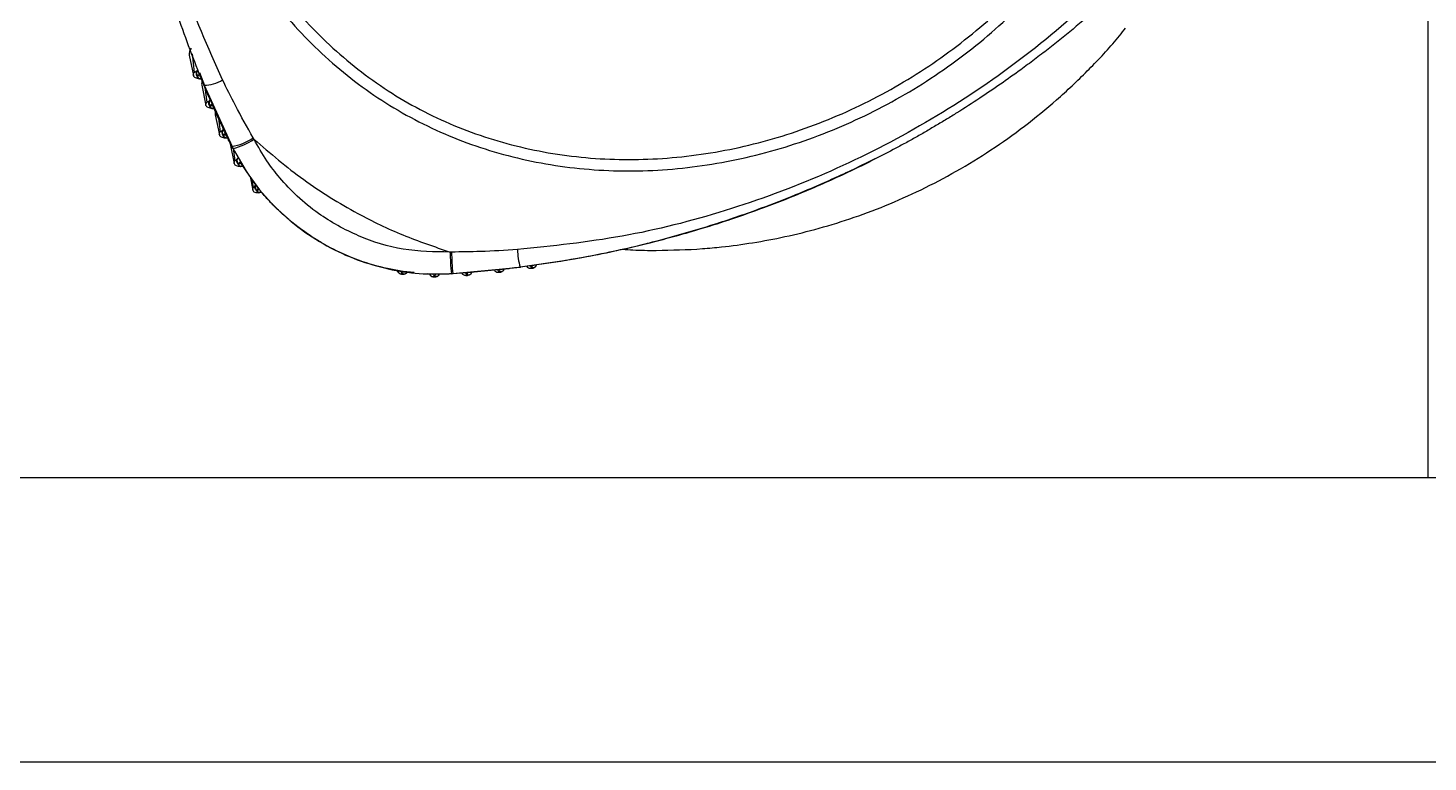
# Model space of a CAD drawing. Extents: x 398 to 508, y 623 to 782.
# Drawn here: x 467 to 472.07, y 723.94 to 726.6 of the extents above; entities that cross this region are included whole.
import ezdxf

# ---------------------------------------------------------------- set-up
doc = ezdxf.new("R2010")
doc.units = 0
doc.header["$MEASUREMENT"] = 0
doc.layers.add('GEOMETRY', color=2, linetype='Continuous', lineweight=25)

msp = doc.modelspace()

# ---------------------------------------------------------------- linework, layer by layer
at = {"layer": 'GEOMETRY'}
for p, q in [((472.067, 730.5661), (472.067, 724.9704)), ((467.5814, 726.498), (467.5964, 726.4246)), ((467.5915, 726.5027), (467.5998, 726.4357)), ((467.6106, 726.4426), (467.6129, 726.4445)), ((467.6184, 726.4359), (467.6364, 726.389)), ((467.6188, 726.4132), (467.6255, 726.4127)), ((467.6255, 726.4122), (467.6229, 726.4124)), ((467.627, 726.3895), (467.6419, 726.3167)), ((467.6352, 726.3903), (467.7369, 726.1672)), ((467.6383, 726.3813), (467.6451, 726.3277)), ((467.6554, 726.3347), (467.6578, 726.3368)), ((467.6571, 726.3157), (467.6639, 726.3217)), ((467.6643, 726.3054), (467.6715, 726.3051)), ((467.6719, 726.3046), (467.6684, 726.3047)), ((467.6758, 726.2823), (467.6906, 726.21)), ((467.6872, 726.2696), (467.6936, 726.2208)), ((467.7034, 726.228), (467.7059, 726.2304)), ((467.7055, 726.2092), (467.7123, 726.2157)), ((467.713, 726.199), (467.7205, 726.1989)), ((467.7211, 726.1984), (467.7173, 726.1985)), ((467.7294, 726.1798), (467.7298, 726.1777)), ((467.7298, 726.1777), (467.7445, 726.1057)), ((467.7351, 726.1684), (467.7352, 726.1681)), ((467.7352, 726.1682), (467.7385, 726.1615)), ((467.7385, 726.1615), (467.7402, 726.1606)), ((467.7404, 726.1612), (467.7468, 726.1158)), ((467.768, 726.0957), (467.7754, 726.0963)), ((467.8013, 726.0601), (467.7692, 726.106)), ((467.8015, 726.059), (467.8116, 726.0094)), ((467.8084, 726.0484), (467.8131, 726.0182)), ((467.8316, 726.0167), (467.8147, 726.041)), ((467.8207, 726.0273), (467.8224, 726.0298)), ((467.8361, 726.0112), (467.8316, 726.0167)), ((467.8365, 726.0009), (467.8434, 726.0024)), ((468.8162, 725.7355), (468.781, 725.7308)), ((468.8039, 725.7339), (468.805, 725.7322)), ((468.8233, 725.7365), (468.8209, 725.7281)), ((468.8375, 725.7387), (468.8371, 725.7371)), ((468.3563, 725.715), (468.3492, 725.7161)), ((468.396, 725.7116), (468.3563, 725.715)), ((468.3689, 725.7112), (468.3705, 725.7138)), ((468.4653, 725.7056), (468.4441, 725.7074)), ((468.452, 725.7067), (468.4533, 725.7037)), ((468.4727, 725.7055), (468.4653, 725.7056)), ((468.4858, 725.7034), (468.4866, 725.7054)), ((468.5306, 725.7073), (468.5362, 725.7077)), ((468.5347, 725.7076), (468.7815, 725.7311)), ((468.5821, 725.7105), (468.5369, 725.7072)), ((468.5694, 725.7096), (468.5707, 725.7074)), ((468.5895, 725.7111), (468.5821, 725.7106)), ((468.5895, 725.7111), (468.5867, 725.7024)), ((468.6993, 725.7213), (468.5895, 725.7111)), ((468.603, 725.7102), (468.6037, 725.7124)), ((468.6867, 725.7202), (468.688, 725.7181)), ((468.7064, 725.7221), (468.6993, 725.7213)), ((468.7039, 725.7136), (468.6993, 725.7213)), ((468.7064, 725.7221), (468.7039, 725.7136)), ((468.7207, 725.7237), (468.7203, 725.7222)), ((468.781, 725.7308), (468.78, 725.7309)), ((466.567, 724.9704), (472.067, 724.9704)), ((466.3005, 723.9404), (472.2964, 723.9404))]:
    msp.add_line(p, q, dxfattribs=at)
at = {"layer": 'GEOMETRY', "flags": 128}
for points in [[(467.6118, 726.4235), (467.6156, 726.4267), (467.6186, 726.4292)], [(467.6211, 726.4229), (467.6159, 726.4232), (467.6118, 726.4235)], [(467.6667, 726.3152), (467.6613, 726.3155), (467.6571, 726.3157)], [(467.7155, 726.2091), (467.7099, 726.2092), (467.7055, 726.2092)], [(467.7557, 726.1237), (467.757, 726.1252), (467.758, 726.1263)], [(468.5314, 725.7069), (468.5307, 725.7072), (468.5306, 725.7073)], [(468.5369, 725.7072), (468.5362, 725.7075), (468.5361, 725.7077)]]:
    msp.add_lwpolyline(points, dxfattribs=at)
at = {"layer": 'GEOMETRY'}
for centre, radius, start, end in [((467.6082, 726.5035), 0.0274, 134.414, 191.5362), ((467.6239, 726.4339), 0.0159, 146.8675, 220.5438), ((467.6538, 726.3949), 0.0274, 158.1684, 191.5505), ((467.6379, 726.5059), 0.1157, 268.318, 303.463), ((467.6689, 726.3263), 0.0159, 148.0792, 221.7264), ((467.7026, 726.2878), 0.0274, 167.3153, 191.5516), ((467.717, 726.22), 0.0158, 149.7978, 223.1372), ((467.7083, 726.3474), 0.1813, 278.5344, 305.268), ((467.6875, 726.3858), 0.2312, 283.1686, 303.8368), ((467.7699, 726.1169), 0.0157, 154.2036, 228.0014), ((467.8355, 726.0221), 0.0156, 160.5998, 235.3571), ((469.1951, 725.7815), 0.6686, 179.638, 186.3652), ((469.2185, 725.7881), 0.6871, 180.205, 186.7244), ((469.0058, 725.7996), 0.236, 181.2365, 196.9281), ((468.3498, 725.7212), 0.0141, 200.8003, 277.0881), ((468.4654, 725.7105), 0.0138, 208.1126, 285.1055), ((468.5819, 725.7153), 0.0138, 215.3517, 290.2597), ((468.6989, 725.7263), 0.0137, 217.1129, 291.5707), ((468.8156, 725.7407), 0.0136, 218.4748, 292.7333)]:
    msp.add_arc(centre, radius, start, end, dxfattribs=at)
for points, knots in [([(467.6179, 726.4309), (467.5883, 726.5082), (467.5315, 726.6566), (467.4646, 726.883), (467.4079, 727.1219), (467.3649, 727.3804), (467.3389, 727.6419), (467.336, 727.8126), (467.3346, 727.8904)], [0, 0, 0, 0, 0.166164, 0.319212, 0.474906, 0.659669, 0.844904, 1, 1, 1, 1]), ([(467.7017, 726.4094), (467.6502, 726.5254), (467.5469, 726.7578), (467.4462, 727.1258), (467.3811, 727.5031), (467.3732, 727.759), (467.3692, 727.887)], [0, 0, 0, 0, 0.2488, 0.498778, 0.749292, 1, 1, 1, 1]), ([(467.4928, 727.8863), (467.4967, 727.7888), (467.5045, 727.5944), (467.5677, 727.3103), (467.6678, 727.0409), (467.8068, 726.793), (467.9814, 726.5732), (468.1888, 726.3877), (468.4249, 726.2421), (468.6843, 726.1408), (468.9595, 726.0846), (469.2436, 726.0734), (469.5297, 726.1066), (469.8108, 726.1822), (470.0802, 726.2978), (470.3313, 726.4502), (470.558, 726.6354), (470.7539, 726.8496), (470.914, 727.0876), (471.0321, 727.3443), (471.1088, 727.6137), (471.1186, 727.7979), (471.1235, 727.8896)], [0, 0, 0, 0, 0.05149, 0.102679, 0.153326, 0.203273, 0.252493, 0.301112, 0.349435, 0.397912, 0.446909, 0.49661, 0.547035, 0.598067, 0.649488, 0.701012, 0.752333, 0.803182, 0.853372, 0.90283, 0.951623, 1, 1, 1, 1]), ([(467.534, 727.8863), (467.5378, 727.7911), (467.5454, 727.6011), (467.6071, 727.3233), (467.7048, 727.0598), (467.8405, 726.8175), (468.011, 726.6026), (468.2135, 726.4212), (468.4442, 726.279), (468.6976, 726.1802), (468.9664, 726.1255), (469.244, 726.1148), (469.5236, 726.1474), (469.7983, 726.2215), (470.0615, 726.3346), (470.3069, 726.4834), (470.5285, 726.6644), (470.72, 726.8734), (470.8765, 727.1058), (470.9919, 727.3564), (471.067, 727.6195), (471.0766, 727.7994), (471.0813, 727.889)], [0, 0, 0, 0, 0.0515069, 0.1027075, 0.153357, 0.2032996, 0.2525106, 0.3011189, 0.349431, 0.397898, 0.4468846, 0.4965794, 0.5470048, 0.598045, 0.6494822, 0.7010237, 0.7523581, 0.8032136, 0.8534015, 0.9028508, 0.9516339, 1, 1, 1, 1]), ([(471.3471, 727.2775), (471.2719, 727.1743), (471.1213, 726.9674), (470.8513, 726.692), (470.5538, 726.4463), (470.2298, 726.2359), (469.8849, 726.0627), (469.5238, 725.9295), (469.1513, 725.8344), (468.8968, 725.8078), (468.7698, 725.7945)], [0, 0, 0, 0, 0.124405, 0.249399, 0.37465, 0.500002, 0.625355, 0.750608, 0.875597, 1, 1, 1, 1]), ([(471.2506, 727.0528), (471.2378, 727.0379), (471.1975, 726.9908), (471.1276, 726.9156), (471.0404, 726.8263), (470.958, 726.7474), (470.8887, 726.6845), (470.8343, 726.6371), (470.7876, 726.5976), (470.74, 726.5586), (470.6915, 726.5203), (470.6423, 726.4825), (470.5849, 726.44), (470.5189, 726.3931), (470.442, 726.341), (470.3766, 726.2989), (470.3235, 726.2662), (470.2854, 726.2432), (470.247, 726.2208), (470.2084, 726.1988), (470.1697, 726.1774), (470.0927, 726.1359), (469.9752, 726.0768), (469.8184, 726.0066), (469.6745, 725.9498), (469.5484, 725.9053), (469.4428, 725.8716), (469.35, 725.8447), (469.2688, 725.8232), (469.184, 725.8024), (469.082, 725.78), (468.9585, 725.7564), (468.8692, 725.7432), (468.8233, 725.7365)], [0, 0, 0, 0, 0.020779, 0.065758, 0.108897, 0.153124, 0.186672, 0.208146, 0.229758, 0.251497, 0.273347, 0.295291, 0.31731, 0.349033, 0.38116, 0.415795, 0.431541, 0.447298, 0.463045, 0.478758, 0.494417, 0.510002, 0.571666, 0.634047, 0.6927, 0.736267, 0.77652, 0.810871, 0.839293, 0.866044, 0.903933, 0.95058, 1, 1, 1, 1]), ([(469.2728, 725.7918), (469.3287, 725.7929), (469.4075, 725.7946), (469.5237, 725.8055), (469.6233, 725.8188), (469.7413, 725.841), (469.8642, 725.8714), (469.9912, 725.9108), (470.12, 725.9597), (470.2488, 726.0183), (470.3762, 726.0865), (470.501, 726.1644), (470.6218, 726.2517), (470.738, 726.3481), (470.8477, 726.454), (470.926, 726.5372), (470.9648, 726.5871), (470.9721, 726.5965)], [0, 0, 0, 0, 0.086201, 0.121521, 0.180146, 0.241171, 0.306772, 0.375385, 0.446382, 0.519264, 0.593679, 0.669364, 0.746124, 0.823812, 0.902311, 0.981534, 1, 1, 1, 1]), ([(467.5965, 726.4246), (467.5964, 726.425), (467.5959, 726.4266), (467.5962, 726.4295), (467.5974, 726.433), (467.599, 726.4348), (467.5998, 726.4357)], [0, 0, 0, 0, 0.11297, 0.408647, 0.704323, 1, 1, 1, 1]), ([(467.5964, 726.4246), (467.5969, 726.4233), (467.5979, 726.4209), (467.604, 726.4166), (467.6125, 726.4145), (467.6181, 726.4132)], [0, 0, 0, 0, 0.263345, 0.521339, 1, 1, 1, 1]), ([(467.6106, 726.4426), (467.6073, 726.44), (467.6014, 726.4353), (467.6003, 726.4356), (467.5998, 726.4357)], [0, 0, 0, 0, 0.560568, 1, 1, 1, 1]), ([(467.6229, 726.4124), (467.622, 726.4124), (467.6203, 726.4124), (467.6181, 726.4132), (467.6155, 726.4148), (467.6119, 726.4182), (467.6092, 726.423), (467.6075, 726.4287), (467.6071, 726.4343), (467.6083, 726.4394), (467.6099, 726.4417), (467.6106, 726.4426)], [0, 0, 0, 0, 0.075548, 0.135033, 0.233308, 0.347478, 0.500588, 0.610736, 0.750105, 0.895652, 1, 1, 1, 1]), ([(467.6229, 726.4124), (467.6215, 726.4125), (467.6188, 726.4127), (467.6151, 726.4157), (467.6134, 726.4189), (467.6125, 726.4217), (467.612, 726.423), (467.6118, 726.4235)], [0, 0, 0, 0, 0.292273, 0.557997, 0.809433, 0.914124, 1, 1, 1, 1]), ([(467.6186, 726.4292), (467.6185, 726.4295), (467.6182, 726.4301), (467.618, 726.4307), (467.6179, 726.4309)], [0, 0, 0, 0, 0.555115, 1, 1, 1, 1]), ([(467.6211, 726.4229), (467.6207, 726.4241), (467.6198, 726.4262), (467.619, 726.4283), (467.6186, 726.4292)], [0, 0, 0, 0, 0.559912, 1, 1, 1, 1]), ([(467.6218, 726.4213), (467.6217, 726.4216), (467.6214, 726.4221), (467.6212, 726.4226), (467.6211, 726.4229)], [0, 0, 0, 0, 0.562633, 1, 1, 1, 1]), ([(467.6345, 726.3903), (467.6321, 726.3961), (467.6278, 726.4065), (467.6236, 726.4168), (467.6218, 726.4213)], [0, 0, 0, 0, 0.5635731, 1, 1, 1, 1]), ([(467.813, 726.1994), (467.7912, 726.2381), (467.7524, 726.3073), (467.7172, 726.3782), (467.7017, 726.4094)], [0, 0, 0, 0, 0.559577, 1, 1, 1, 1]), ([(467.6639, 726.3217), (467.6583, 726.3345), (467.6484, 726.3573), (467.6388, 726.3802), (467.6345, 726.3903)], [0, 0, 0, 0, 0.559945, 1, 1, 1, 1]), ([(467.642, 726.3167), (467.6419, 726.317), (467.6414, 726.3185), (467.6417, 726.3214), (467.6428, 726.3249), (467.6443, 726.3268), (467.6451, 726.3277)], [0, 0, 0, 0, 0.09259, 0.39506, 0.69753, 1, 1, 1, 1]), ([(467.6419, 726.3166), (467.6424, 726.3154), (467.6434, 726.3129), (467.6481, 726.3097), (467.6553, 726.307), (467.6609, 726.306), (467.6636, 726.3055)], [0, 0, 0, 0, 0.262467, 0.520168, 0.77147, 1, 1, 1, 1]), ([(467.6554, 726.3347), (467.6523, 726.332), (467.6466, 726.3273), (467.6456, 726.3276), (467.6451, 726.3277)], [0, 0, 0, 0, 0.560494, 1, 1, 1, 1]), ([(467.6684, 726.3047), (467.6675, 726.3047), (467.6659, 726.3047), (467.6636, 726.3054), (467.661, 726.307), (467.6573, 726.3103), (467.6545, 726.315), (467.6526, 726.3207), (467.6521, 726.3263), (467.6533, 726.3314), (467.6548, 726.3337), (467.6554, 726.3347)], [0, 0, 0, 0, 0.07581, 0.1354, 0.233498, 0.34744, 0.500621, 0.610725, 0.75012, 0.895709, 1, 1, 1, 1]), ([(467.6684, 726.3047), (467.667, 726.3048), (467.6643, 726.305), (467.6606, 726.3079), (467.6587, 726.3111), (467.6578, 726.3139), (467.6573, 726.3151), (467.6571, 726.3157)], [0, 0, 0, 0, 0.2922794, 0.5580667, 0.8095396, 0.9141981, 1, 1, 1, 1]), ([(467.6667, 726.3152), (467.6662, 726.3164), (467.6653, 726.3186), (467.6643, 726.3207), (467.6639, 726.3217)], [0, 0, 0, 0, 0.559941, 1, 1, 1, 1]), ([(467.7123, 726.2157), (467.7036, 726.2342), (467.6881, 726.2672), (467.6732, 726.3006), (467.6667, 726.3152)], [0, 0, 0, 0, 0.560555, 1, 1, 1, 1]), ([(467.6907, 726.21), (467.6906, 726.2102), (467.6902, 726.2116), (467.6904, 726.2144), (467.6913, 726.2179), (467.6928, 726.2199), (467.6936, 726.2208)], [0, 0, 0, 0, 0.06364, 0.37576, 0.68788, 1, 1, 1, 1]), ([(467.6906, 726.2099), (467.6911, 726.2087), (467.6921, 726.2061), (467.6969, 726.2029), (467.7041, 726.2004), (467.7097, 726.1995), (467.7124, 726.199)], [0, 0, 0, 0, 0.262007, 0.519951, 0.771647, 1, 1, 1, 1]), ([(467.7034, 726.228), (467.7004, 726.2253), (467.695, 726.2205), (467.694, 726.2207), (467.6936, 726.2208)], [0, 0, 0, 0, 0.5602748, 1, 1, 1, 1]), ([(467.7173, 726.1985), (467.7157, 726.1985), (467.7128, 726.1986), (467.7094, 726.2007), (467.7058, 726.204), (467.703, 726.2085), (467.701, 726.2139), (467.7003, 726.2195), (467.7013, 726.2247), (467.7027, 726.227), (467.7034, 726.228)], [0, 0, 0, 0, 0.1339157, 0.2467629, 0.3625795, 0.5002501, 0.6103202, 0.7499296, 0.8958499, 1, 1, 1, 1]), ([(467.7173, 726.1985), (467.7158, 726.1985), (467.7131, 726.1986), (467.7092, 726.2014), (467.7073, 726.2046), (467.7063, 726.2074), (467.7057, 726.2087), (467.7055, 726.2092)], [0, 0, 0, 0, 0.291908, 0.557826, 0.809503, 0.914221, 1, 1, 1, 1]), ([(467.7155, 726.2091), (467.7149, 726.2103), (467.7138, 726.2125), (467.7128, 726.2147), (467.7123, 726.2157)], [0, 0, 0, 0, 0.560017, 1, 1, 1, 1]), ([(467.7351, 726.1684), (467.7314, 726.176), (467.7248, 726.1895), (467.7183, 726.2031), (467.7155, 726.2091)], [0, 0, 0, 0, 0.560254, 1, 1, 1, 1]), ([(467.8163, 726.1937), (467.8157, 726.1948), (467.8146, 726.1967), (467.8135, 726.1986), (467.813, 726.1994)], [0, 0, 0, 0, 0.559877, 1, 1, 1, 1]), ([(467.8163, 726.1937), (467.8749, 726.1434), (467.9919, 726.0431), (468.1755, 725.9306), (468.3541, 725.8442), (468.469, 725.8052), (468.5265, 725.7857)], [0, 0, 0, 0, 0.280419, 0.559777, 0.779478, 1, 1, 1, 1]), ([(468.5265, 725.7857), (468.4693, 725.7866), (468.3558, 725.7884), (468.1929, 725.8392), (468.0658, 725.9098), (467.9729, 725.985), (467.9113, 726.0499), (467.8583, 726.1185), (467.831, 726.1673), (467.8163, 726.1937)], [0, 0, 0, 0, 0.197717, 0.392, 0.584602, 0.699233, 0.805956, 0.894901, 1, 1, 1, 1]), ([(467.7376, 726.1658), (467.7593, 726.1266), (467.802, 726.0491), (467.888, 725.9492), (467.9849, 725.8653), (468.0909, 725.7992), (468.2019, 725.7507), (468.3147, 725.7199), (468.4266, 725.7043), (468.5002, 725.7066), (468.5364, 725.7077)], [0, 0, 0, 0, 0.138256, 0.2729055, 0.4040632, 0.5313993, 0.6547931, 0.7741433, 0.8890858, 1, 1, 1, 1]), ([(467.7445, 726.1058), (467.7444, 726.1068), (467.7441, 726.1091), (467.7448, 726.1127), (467.7462, 726.1148), (467.7468, 726.1158)], [0, 0, 0, 0, 0.304616, 0.652308, 1, 1, 1, 1]), ([(467.7445, 726.1058), (467.745, 726.1044), (467.7461, 726.1017), (467.751, 726.0986), (467.7587, 726.0963), (467.7646, 726.0959), (467.7675, 726.0956)], [0, 0, 0, 0, 0.260145, 0.518836, 0.771976, 1, 1, 1, 1]), ([(467.7557, 726.1237), (467.753, 726.1208), (467.7482, 726.1156), (467.7472, 726.1157), (467.7468, 726.1158)], [0, 0, 0, 0, 0.560219, 1, 1, 1, 1]), ([(467.7723, 726.0956), (467.7714, 726.0954), (467.7698, 726.0952), (467.7671, 726.0957), (467.7642, 726.097), (467.7602, 726.1001), (467.757, 726.1043), (467.7545, 726.1095), (467.7534, 726.115), (467.7539, 726.1203), (467.7552, 726.1227), (467.7557, 726.1237)], [0, 0, 0, 0, 0.073698, 0.134691, 0.247268, 0.362818, 0.500595, 0.610503, 0.750117, 0.895682, 1, 1, 1, 1]), ([(467.7594, 726.1052), (467.7605, 726.1065), (467.7625, 726.1089), (467.7646, 726.1112), (467.7655, 726.1122)], [0, 0, 0, 0, 0.56057, 1, 1, 1, 1]), ([(467.7692, 726.106), (467.7674, 726.1058), (467.7641, 726.1056), (467.7608, 726.1053), (467.7594, 726.1052)], [0, 0, 0, 0, 0.559242, 1, 1, 1, 1]), ([(467.7723, 726.0956), (467.7708, 726.0955), (467.768, 726.0953), (467.7639, 726.0978), (467.7616, 726.1008), (467.7603, 726.1035), (467.7597, 726.1047), (467.7594, 726.1052)], [0, 0, 0, 0, 0.293619, 0.55961, 0.810838, 0.914944, 1, 1, 1, 1]), ([(467.7692, 726.106), (467.7685, 726.1071), (467.7672, 726.1092), (467.766, 726.1113), (467.7655, 726.1122)], [0, 0, 0, 0, 0.5601, 1, 1, 1, 1]), ([(467.7762, 726.0959), (467.776, 726.0959), (467.7758, 726.0959), (467.7741, 726.0982), (467.7721, 726.1013), (467.7703, 726.1041), (467.7694, 726.1057), (467.7692, 726.106)], [0, 0, 0, 0, 0.365223, 0.571964, 0.780289, 0.958581, 1, 1, 1, 1]), ([(467.7762, 726.0959), (467.7754, 726.0958), (467.7741, 726.0957), (467.7729, 726.0956), (467.7723, 726.0956)], [0, 0, 0, 0, 0.559699, 1, 1, 1, 1]), ([(468.7798, 725.7318), (468.8691, 725.7446), (469.0407, 725.7694), (469.2776, 725.825), (469.4797, 725.8838), (469.642, 725.94), (469.7661, 725.9883), (469.8589, 726.0274), (469.9351, 726.0613), (470.0019, 726.0925), (470.0456, 726.1145), (470.0651, 726.1244)], [0, 0, 0, 0, 0.200105, 0.384954, 0.540914, 0.668129, 0.766679, 0.836606, 0.891619, 0.951491, 1, 1, 1, 1]), ([(467.8117, 726.0097), (467.8116, 726.0102), (467.8112, 726.0118), (467.8115, 726.0148), (467.8126, 726.0171), (467.8131, 726.0182)], [0, 0, 0, 0, 0.152684, 0.576342, 1, 1, 1, 1]), ([(467.8116, 726.0097), (467.8121, 726.0082), (467.8132, 726.0052), (467.8184, 726.0021), (467.8266, 726.0004), (467.833, 726.0007), (467.836, 726.0008)], [0, 0, 0, 0, 0.256132, 0.514991, 0.77077, 1, 1, 1, 1]), ([(467.8207, 726.0273), (467.8184, 726.024), (467.8143, 726.0181), (467.8135, 726.0182), (467.8131, 726.0182)], [0, 0, 0, 0, 0.560278, 1, 1, 1, 1]), ([(467.8409, 726.0014), (467.84, 726.0011), (467.8384, 726.0007), (467.8357, 726.0008), (467.8326, 726.0017), (467.8282, 726.0042), (467.8244, 726.008), (467.8213, 726.0129), (467.8194, 726.0183), (467.8193, 726.0236), (467.8203, 726.0262), (467.8207, 726.0273)], [0, 0, 0, 0, 0.074099, 0.135075, 0.247175, 0.362432, 0.50067, 0.610641, 0.750165, 0.895094, 1, 1, 1, 1]), ([(467.8266, 726.0092), (467.8275, 726.0106), (467.8292, 726.0131), (467.8309, 726.0156), (467.8316, 726.0167)], [0, 0, 0, 0, 0.56072, 1, 1, 1, 1]), ([(467.8361, 726.0112), (467.8343, 726.0109), (467.8311, 726.0102), (467.828, 726.0095), (467.8266, 726.0092)], [0, 0, 0, 0, 0.559161, 1, 1, 1, 1]), ([(467.8409, 726.0014), (467.8394, 726.0011), (467.8366, 726.0005), (467.8321, 726.0024), (467.8294, 726.0052), (467.8278, 726.0076), (467.827, 726.0087), (467.8266, 726.0092)], [0, 0, 0, 0, 0.295906, 0.561926, 0.812537, 0.915843, 1, 1, 1, 1]), ([(468.3492, 725.7161), (468.3157, 725.7227), (468.2468, 725.7362), (468.1502, 725.772), (468.0748, 725.81), (468.0196, 725.8444), (467.978, 725.8738), (467.9428, 725.9022), (467.9152, 725.9268), (467.8967, 725.9445), (467.8825, 725.9589), (467.8717, 725.9703), (467.8636, 725.9791), (467.8538, 725.9901), (467.8454, 725.9999), (467.8388, 726.0079), (467.8369, 726.0102), (467.8363, 726.011), (467.8361, 726.0112)], [0, 0, 0, 0, 0.168977, 0.347116, 0.507853, 0.586461, 0.669419, 0.760323, 0.810777, 0.853149, 0.887305, 0.911504, 0.931325, 0.946737, 0.984856, 0.995291, 0.998361, 1, 1, 1, 1]), ([(467.8438, 726.002), (467.8434, 726.0019), (467.8424, 726.0017), (467.8414, 726.0015), (467.8409, 726.0014)], [0, 0, 0, 0, 0.4269739, 1, 1, 1, 1]), ([(468.5314, 725.7857), (468.5305, 725.7857), (468.5289, 725.7857), (468.5272, 725.7857), (468.5265, 725.7857)], [0, 0, 0, 0, 0.560098, 1, 1, 1, 1]), ([(468.7698, 725.7945), (468.7253, 725.7918), (468.6459, 725.7869), (468.5664, 725.7861), (468.5314, 725.7857)], [0, 0, 0, 0, 0.560969, 1, 1, 1, 1]), ([(469.1514, 725.7957), (469.1635, 725.7949), (469.204, 725.7921), (469.2445, 725.7919), (469.2728, 725.7918)], [0, 0, 0, 0, 0.300964, 1, 1, 1, 1]), ([(468.8371, 725.7371), (468.8368, 725.7363), (468.8363, 725.7346), (468.8347, 725.7321), (468.8321, 725.7298), (468.8277, 725.7273), (468.8225, 725.7259), (468.8168, 725.7256), (468.8114, 725.7268), (468.8069, 725.7295), (468.8054, 725.7317), (468.8047, 725.7326)], [0, 0, 0, 0, 0.073033, 0.139325, 0.247914, 0.357888, 0.500372, 0.60946, 0.750013, 0.895402, 1, 1, 1, 1]), ([(468.8233, 725.7365), (468.8227, 725.7364), (468.8216, 725.7362), (468.8198, 725.736), (468.818, 725.7357), (468.8168, 725.7356), (468.8162, 725.7355)], [0, 0, 0, 0, 0.245754, 0.491507, 0.745754, 1, 1, 1, 1]), ([(468.8209, 725.7281), (468.82, 725.7295), (468.8185, 725.732), (468.8169, 725.7344), (468.8162, 725.7355)], [0, 0, 0, 0, 0.559489, 1, 1, 1, 1]), ([(468.8371, 725.7371), (468.8365, 725.7356), (468.8352, 725.7326), (468.8306, 725.7293), (468.8263, 725.7284), (468.823, 725.7283), (468.8215, 725.7282), (468.8209, 725.7281)], [0, 0, 0, 0, 0.292926, 0.559773, 0.811866, 0.915765, 1, 1, 1, 1]), ([(468.8273, 725.7371), (468.827, 725.737), (468.8258, 725.7368), (468.8244, 725.7366), (468.8233, 725.7365)], [0, 0, 0, 0, 0.236093, 1, 1, 1, 1]), ([(468.3692, 725.7118), (468.3687, 725.711), (468.3678, 725.7094), (468.3656, 725.7075), (468.3626, 725.706), (468.3577, 725.7047), (468.3523, 725.7048), (468.3466, 725.7061), (468.3416, 725.7087), (468.338, 725.7125), (468.337, 725.7151), (468.3367, 725.7162)], [0, 0, 0, 0, 0.072811, 0.139295, 0.247501, 0.357518, 0.500346, 0.609002, 0.750043, 0.89454, 1, 1, 1, 1]), ([(468.3492, 725.7161), (468.3478, 725.7163), (468.345, 725.7168), (468.3414, 725.7176), (468.3389, 725.7182), (468.3382, 725.7185), (468.3379, 725.7186)], [0, 0, 0, 0, 0.282313, 0.565029, 0.84218, 1, 1, 1, 1]), ([(468.3515, 725.7073), (468.3511, 725.7089), (468.3504, 725.7119), (468.3496, 725.7148), (468.3492, 725.7161)], [0, 0, 0, 0, 0.560438, 1, 1, 1, 1]), ([(468.3563, 725.715), (468.3554, 725.7135), (468.3538, 725.711), (468.3522, 725.7084), (468.3515, 725.7073)], [0, 0, 0, 0, 0.559779, 1, 1, 1, 1]), ([(468.3692, 725.7118), (468.3682, 725.7104), (468.3662, 725.7078), (468.361, 725.7059), (468.3568, 725.7061), (468.3536, 725.7069), (468.3522, 725.7071), (468.3515, 725.7073)], [0, 0, 0, 0, 0.296336, 0.563095, 0.814411, 0.917289, 1, 1, 1, 1]), ([(468.3692, 725.7139), (468.3685, 725.7139), (468.367, 725.7138), (468.3634, 725.7141), (468.3597, 725.7145), (468.3573, 725.7148), (468.3563, 725.715)], [0, 0, 0, 0, 0.31016, 0.571079, 0.833078, 1, 1, 1, 1]), ([(468.4859, 725.7038), (468.4855, 725.7029), (468.4848, 725.7013), (468.4828, 725.6991), (468.48, 725.6972), (468.4753, 725.6954), (468.47, 725.6947), (468.4642, 725.6953), (468.4589, 725.6972), (468.4549, 725.7006), (468.4536, 725.703), (468.4531, 725.704)], [0, 0, 0, 0, 0.072662, 0.139011, 0.247668, 0.357937, 0.500334, 0.608157, 0.749945, 0.899555, 1, 1, 1, 1]), ([(468.4653, 725.7056), (468.4638, 725.7056), (468.461, 725.7057), (468.4573, 725.706), (468.4547, 725.7063), (468.4539, 725.7065), (468.4535, 725.7066)], [0, 0, 0, 0, 0.267572, 0.535494, 0.798614, 1, 1, 1, 1]), ([(468.469, 725.6971), (468.4683, 725.6987), (468.4671, 725.7015), (468.4658, 725.7043), (468.4653, 725.7056)], [0, 0, 0, 0, 0.560085, 1, 1, 1, 1]), ([(468.4727, 725.7055), (468.472, 725.7039), (468.4707, 725.7011), (468.4695, 725.6983), (468.469, 725.6971)], [0, 0, 0, 0, 0.559822, 1, 1, 1, 1]), ([(468.4859, 725.7038), (468.4851, 725.7023), (468.4834, 725.6996), (468.4785, 725.697), (468.4743, 725.6966), (468.4711, 725.697), (468.4696, 725.6971), (468.469, 725.6971)], [0, 0, 0, 0, 0.293967, 0.560693, 0.812387, 0.915994, 1, 1, 1, 1]), ([(468.5314, 725.7069), (468.5216, 725.7064), (468.5099, 725.7058), (468.4952, 725.7055), (468.4855, 725.7054), (468.4776, 725.7054), (468.4727, 725.7055)], [0, 0, 0, 0, 0.503178, 0.59502, 0.752601, 1, 1, 1, 1]), ([(468.5369, 725.7072), (468.5359, 725.7072), (468.5341, 725.707), (468.5322, 725.7069), (468.5314, 725.7069)], [0, 0, 0, 0, 0.559989, 1, 1, 1, 1]), ([(468.6031, 725.7105), (468.6027, 725.7096), (468.6021, 725.708), (468.6004, 725.7057), (468.5977, 725.7035), (468.5932, 725.7012), (468.5879, 725.7001), (468.5822, 725.7002), (468.5768, 725.7016), (468.5725, 725.7045), (468.5711, 725.7068), (468.5705, 725.7078)], [0, 0, 0, 0, 0.073195, 0.139519, 0.247836, 0.35736, 0.500463, 0.609802, 0.750036, 0.895817, 1, 1, 1, 1]), ([(468.5867, 725.7024), (468.5858, 725.7039), (468.5843, 725.7067), (468.5828, 725.7094), (468.5821, 725.7106)], [0, 0, 0, 0, 0.559286, 1, 1, 1, 1]), ([(468.6031, 725.7105), (468.6023, 725.709), (468.6009, 725.7061), (468.5963, 725.7031), (468.592, 725.7024), (468.5888, 725.7025), (468.5873, 725.7024), (468.5867, 725.7024)], [0, 0, 0, 0, 0.292378, 0.559067, 0.811185, 0.915353, 1, 1, 1, 1]), ([(468.5931, 725.7115), (468.5929, 725.7114), (468.5918, 725.7113), (468.5906, 725.7112), (468.5895, 725.7111)], [0, 0, 0, 0, 0.1648541, 1, 1, 1, 1]), ([(468.7203, 725.7222), (468.7199, 725.7213), (468.7193, 725.7196), (468.7177, 725.7173), (468.7151, 725.715), (468.7107, 725.7126), (468.7054, 725.7113), (468.6997, 725.7112), (468.6943, 725.7125), (468.6899, 725.7152), (468.6884, 725.7175), (468.6878, 725.7185)], [0, 0, 0, 0, 0.078048, 0.140383, 0.247774, 0.357517, 0.500368, 0.609586, 0.749998, 0.895509, 1, 1, 1, 1]), ([(468.7203, 725.7222), (468.7196, 725.7207), (468.7182, 725.7177), (468.7136, 725.7146), (468.7093, 725.7137), (468.706, 725.7137), (468.7045, 725.7136), (468.7039, 725.7136)], [0, 0, 0, 0, 0.292879, 0.559705, 0.811787, 0.915715, 1, 1, 1, 1]), ([(468.781, 725.7308), (468.7788, 725.7305), (468.7663, 725.729), (468.7537, 725.7274), (468.7416, 725.726), (468.7354, 725.7253), (468.7232, 725.7239), (468.7126, 725.7228), (468.7064, 725.7221)], [0, 0, 0, 0, 0.090453, 0.500248, 0.509397, 0.574806, 0.750186, 1, 1, 1, 1]), ([(472.067, 724.9704), (472.2337, 724.9704), (472.3997, 724.9775), (472.7304, 725.0032), (472.8951, 725.0218), (473.0593, 725.0448)], [0, 0, 0, 0, 0.5, 0.5, 1, 1, 1, 1])]:
    msp.add_open_spline(points, degree=3, knots=knots, dxfattribs=at)

doc.saveas('drawing.dxf')
